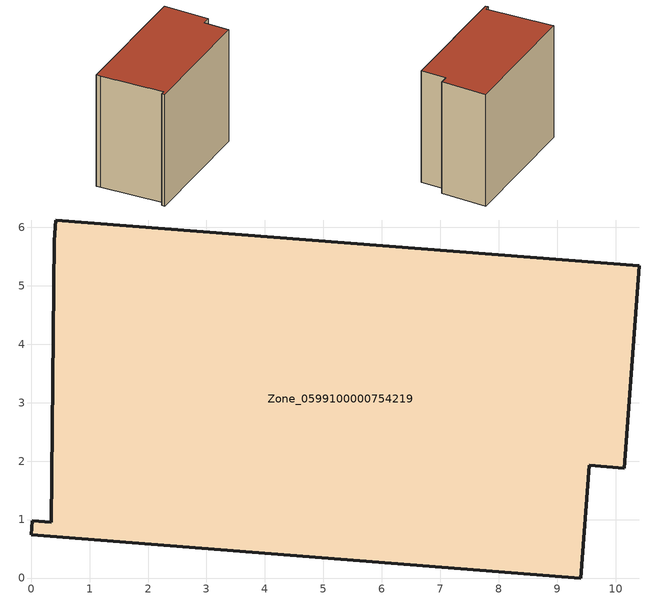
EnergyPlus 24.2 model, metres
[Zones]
Zone_0599100000754219
 floor ground (C_G): 0.39,5.77 0.42,6.12 10.41,5.34 10.15,1.88 9.55,1.93 9.41,0 0,0.74 0.02,0.98 0.34,0.95 z0
 wall outside (C_F): 10.41,5.34 0.42,6.12 0.39,5.77 0.34,0.95 0.02,0.98 0,0.74 9.41,0 9.55,1.93 10.15,1.88 10.41,5.34 z0:9.22
 roof outside (C_R): 0.42,6.12 0.39,5.77 0.34,0.95 0.02,0.98 0,0.74 9.41,0 9.55,1.93 10.15,1.88 10.41,5.34 z9.22
[BUILDING]
Pand.0599100000754219: North Axis=0; Terrain=City; Loads Convergence Tolerance Value=0.04; Temperature Convergence Tolerance Value=0.4; Solar Distribution=FullExterior; Maximum Number of Warmup Days=25; Minimum Number of Warmup Days=1
[Site:Location]
Rotterdam.The.Hague.AP_ZH_NLD Design_Conditions: Latitude=51.96; Longitude=4.45; Time Zone=1; Elevation=-4.5
[SITE:GROUNDTEMPERATURE:BUILDINGSURFACE]
18, 18, 18, 18, 18, 18, 18, 18, 18, 18, 18, 18
[MATERIAL] Thermal Absorptance=0.9; Solar Absorptance=0.7; Visible Absorptance=0.7
Name | Roughness | Thickness | Conductivity | Density | Specific Heat
G.TI.2006-2014 | MediumSmooth | 0.15 | 0.06 | 540 | 1210
F.TI.2006-2014 | Rough | 0.3 | 0.12 | 1920 | 840
R.TI.2006-2014 | MediumRough | 0.2 | 0.08 | 1500 | 1000
[CONSTRUCTION]
C_G: G.TI.2006-2014
C_F: F.TI.2006-2014
C_R: R.TI.2006-2014
[ZONE]
Zone_0599100000754219: Type=1; Multiplier=1; Ceiling Height=Autocalculate; Volume=Autocalculate; Floor Area=autocalculate; Part of Total Floor Area=Yes
[ZONEINFILTRATION:DESIGNFLOWRATE]
Infil_Zone_0599100000754219: Zone or ZoneList or Space or SpaceList=Zone_0599100000754219; Schedule=AlwaysOn; Design Flow Rate Calculation Method=Flow/Area; Flow Rate per Floor Area=0.0015; Constant Term Coefficient=1; Temperature Term Coefficient=0; Velocity Term Coefficient=0; Velocity Squared Term Coefficient=0
[HVACTEMPLATE:ZONE:IDEALLOADSAIRSYSTEM]
Zone_0599100000754219: Maximum Heating Supply Air Temperature=50; Minimum Cooling Supply Air Temperature=13; Maximum Heating Supply Air Humidity Ratio=0.0156; Minimum Cooling Supply Air Humidity Ratio=0.0077; Heating Limit=NoLimit; Cooling Limit=NoLimit; Dehumidification Control Type=ConstantSensibleHeatRatio; Cooling Sensible Heat Ratio=0.7; Dehumidification Setpoint=60; Humidification Control Type=None; Humidification Setpoint=30; Outdoor Air Method=None; Outdoor Air Flow Rate per Person=0.00944; Outdoor Air Flow Rate per Zone Floor Area=0; Outdoor Air Flow Rate per Zone=0; Demand Controlled Ventilation Type=None; Outdoor Air Economizer Type=NoEconomizer; Heat Recovery Type=None; Sensible Heat Recovery Effectiveness=0.7; Latent Heat Recovery Effectiveness=0.65
[ZONECONTROL:THERMOSTAT]
ThermostatControl_Zone_0599100000754219: Zone or ZoneList=Zone_0599100000754219; Control Type Schedule=DualSetpointControlType; Control 1=Thermostat_Zone_0599100000754219; Temperature Difference Between Cutout And Setpoint=0
[THERMOSTATSETPOINT:DUALSETPOINT]
Thermostat_Zone_0599100000754219: Heating Setpoint Temperature Schedule=HeatingSetpoint_Zone_0599100000754219; Cooling Setpoint Temperature Schedule=CoolingSetpoint_Zone_0599100000754219
[SCHEDULE:COMPACT]
HeatingSetpoint_Zone_0599100000754219: Through: 12/31, For: AllDays, Until: 24:00, 21
CoolingSetpoint_Zone_0599100000754219: Through: 12/31, For: AllDays, Until: 24:00, 24
DualSetpointControlType: Through: 12/31, For: AllDays, Until: 24:00, 4
AlwaysOn: Through: 12/31, For: AllDays, Until: 24:00, 1
